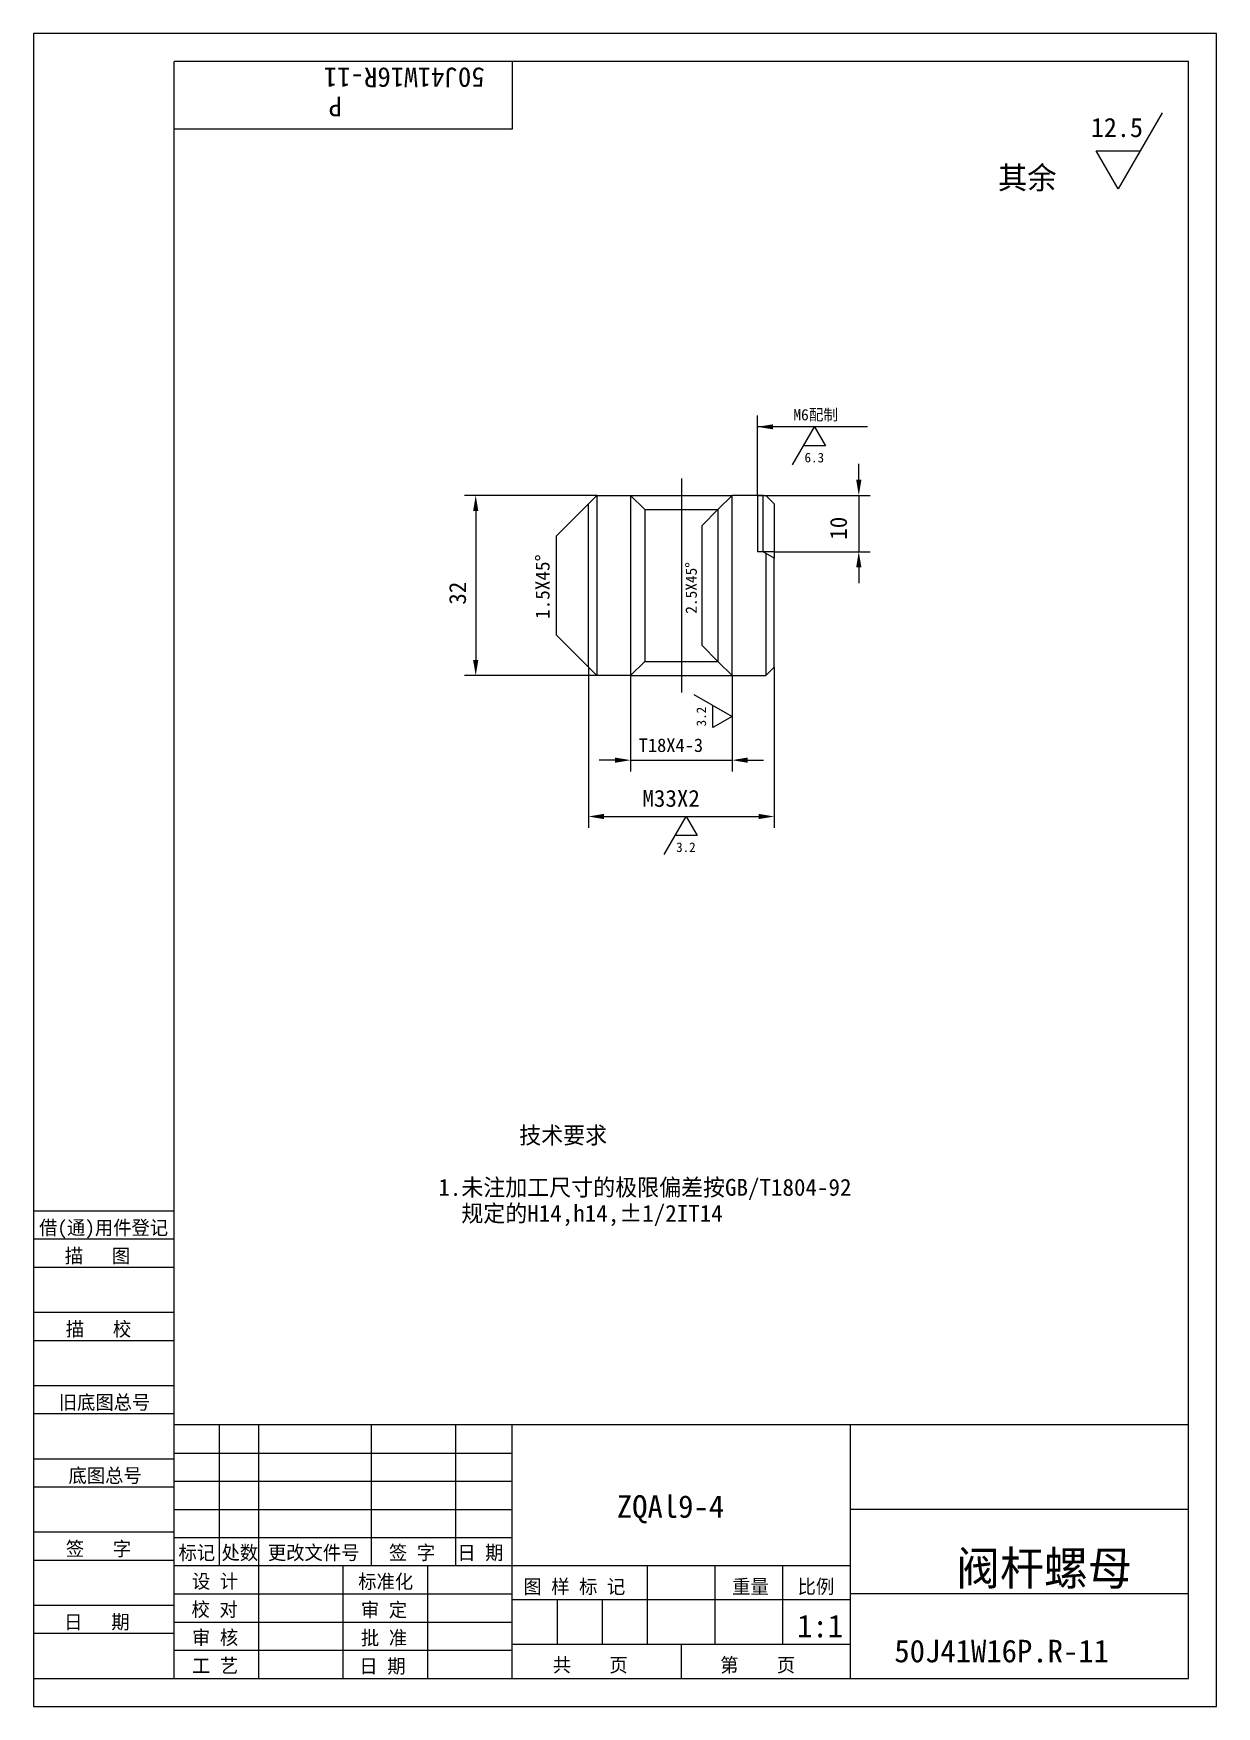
# Model space of a CAD drawing. Header units: metres. Extents: x 0 to 210, y 0 to 297.
import ezdxf

# ---------------------------------------------------------------- set-up
doc = ezdxf.new("R2010")
doc.units = ezdxf.units.M
for name, color, linetype in [('C', 6, 'Continuous'), ('D', 1, 'Continuous'), ('FL', 5, 'Continuous'), ('HA', 5, 'Continuous'), ('T', 7, 'Continuous'), ('TL', 4, 'Continuous')]:
    doc.layers.add(name, color=color, linetype=linetype)

# ---------------------------------------------------------------- blocks, each defined once
blk = doc.blocks.new('TUKUN4')
at = {"layer": 'FL'}
for p, q in [((0, 297), (0, 0)), ((210, 297), (0, 297)), ((210, 0), (210, 297)), ((0, 78), (25, 78)), ((0, 70), (25, 70)), ((0, 65), (25, 65)), ((0, 57), (25, 57)), ((0, 52), (25, 52)), ((33, 25), (33, 50)), ((40, 5), (40, 50)), ((60, 25), (60, 50)), ((75, 25), (75, 50)), ((25, 45), (85, 45)), ((0, 44), (25, 44)), ((0, 39), (25, 39)), ((25, 40), (85, 40)), ((25, 35), (85, 35)), ((0, 31), (25, 31)), ((25, 30), (85, 30)), ((0, 26), (25, 26)), ((70, 5), (70, 25)), ((0, 18), (25, 18)), ((25, 20), (85, 20)), ((25, 15), (85, 15)), ((0, 13), (25, 13)), ((25, 10), (85, 10)), ((0, 0), (210, 0))]:
    blk.add_line(p, q, dxfattribs=at)
at = {"layer": 'TL'}
for p, q in [((25, 5), (25, 292)), ((205, 292), (25, 292)), ((85, 292), (85, 280)), ((205, 5), (205, 292)), ((85, 280), (25, 280)), ((0, 88), (25, 88)), ((0, 83), (25, 83)), ((205, 50), (25, 50)), ((85, 5), (85, 50)), ((145, 5), (145, 50)), ((205, 35), (145, 35)), ((145, 25), (25, 25)), ((55, 5), (55, 25)), ((109, 11), (109, 25)), ((121, 11), (121, 25)), ((133, 11), (133, 25)), ((85, 19), (145, 19)), ((93, 11), (93, 19)), ((101, 11), (101, 19)), ((205, 20), (145, 20)), ((145, 11), (85, 11)), ((115, 5), (115, 11)), ((0, 5), (205, 5))]:
    blk.add_line(p, q, dxfattribs=at)
at = {"layer": 'T'}
for s, p in [('借(通)用件登记', (1, 83.76)), ('描   图', (5.56, 78.76)), ('描   校', (5.74, 65.76)), ('旧底图总号', (4.49, 52.76)), ('底图总号', (6.22, 39.76)), ('签   字', (5.74, 26.76)), ('标记', (25.75, 26.07)), ('处数', (33.38, 26.07)), ('更改文件号', (41.61, 26.07)), ('签 字', (63.1, 26.07)), ('日 期', (75.23, 26.07)), ('设 计', (28.14, 20.99)), ('标准化', (57.65, 20.93)), ('图 样 标 记', (86.95, 20.04)), ('重量', (124.03, 20.04)), ('比例', (135.64, 20.04)), ('校 对', (28.05, 15.99)), ('审 定', (58.13, 15.93)), ('日   期', (5.45, 13.76)), ('审 核', (28.14, 10.99)), ('批 准', (58.13, 10.93)), ('共    页', (92.18, 6.13)), ('第    页', (121.9, 6.13)), ('工 艺', (28.14, 5.99)), ('日 期', (57.84, 5.93))]:
    blk.add_text(s, height=2.5, dxfattribs=at).set_placement(p)

msp = doc.modelspace()

# ---------------------------------------------------------------- linework, layer by layer
at = {"layer": 'C'}
msp.add_lwpolyline([(115, 218), (115, 180)], dxfattribs=at)
at = {"layer": 'D'}
for p, q in [((200.36, 282.91), (192.55, 269.39)), ((188.65, 276.15), (196.45, 276.15)), ((192.55, 269.39), (188.65, 276.15)), ((128.5, 225.73), (128.5, 229.17)), ((128.5, 215), (128.5, 228.2)), ((148.07, 227.17), (128.5, 227.17)), ((134.75, 220.41), (138.65, 227.17)), ((138.65, 227.17), (140.61, 223.79)), ((140.61, 223.79), (136.7, 223.79)), ((146.5, 217.8), (146.5, 220.6)), ((100, 215), (76.5, 215)), ((130, 215), (148.5, 215)), ((146.5, 215), (146.5, 205)), ((78.5, 212.2), (78.5, 185.8)), ((98.5, 213.5), (92.84, 207.84)), ((121.5, 212.5), (118.67, 209.67)), ((118.67, 188.33), (118.67, 209.67)), ((92.84, 190.16), (92.84, 207.84)), ((131.5, 205), (148.5, 205)), ((146.5, 202.2), (146.5, 199.4)), ((98.5, 184.5), (92.84, 190.16)), ((121.5, 185.5), (118.67, 188.33)), ((98.5, 184.5), (98.5, 156)), ((131.5, 184.5), (131.5, 156)), ((100, 183), (76.5, 183)), ((106, 183), (106, 166)), ((124, 183), (124, 166)), ((117.24, 179.67), (124, 175.77)), ((120.62, 173.82), (120.62, 177.72)), ((124, 175.77), (120.62, 173.82)), ((103.2, 168), (100.4, 168)), ((106, 168), (124, 168)), ((126.8, 168), (129.6, 168)), ((101.3, 158), (128.7, 158)), ((111.96, 151.24), (115.86, 158)), ((115.86, 158), (117.81, 154.62)), ((117.81, 154.62), (113.91, 154.62))]:
    msp.add_line(p, q, dxfattribs=at)
for points in [[(131.3, 226.72), (128.5, 227.17), (131.3, 227.62)], [(146.03, 217.8), (146.97, 217.8), (146.5, 215)], [(78.03, 212.2), (78.97, 212.2), (78.5, 215)], [(146.03, 202.2), (146.97, 202.2), (146.5, 205)], [(78.03, 185.8), (78.97, 185.8), (78.5, 183)], [(103.2, 168.47), (103.2, 167.53), (106, 168)], [(126.8, 168.47), (126.8, 167.53), (124, 168)], [(101.3, 158.47), (101.3, 157.53), (98.5, 158)], [(128.7, 158.47), (128.7, 157.53), (131.5, 158)]]:
    msp.add_solid(points, dxfattribs=at)
at = {"layer": 'HA'}
for p, q in [((100, 215), (100, 183)), ((106, 215), (106, 183)), ((124, 183), (124, 215)), ((128.5, 215), (128.5, 205)), ((130, 204.71), (130, 183))]:
    msp.add_line(p, q, dxfattribs=at)
at = {"layer": 'TL'}
for p, q in [((106, 215), (124, 215)), ((108.5, 212.5), (121.5, 212.5)), ((108.5, 185.5), (121.5, 185.5)), ((106, 183), (124, 183))]:
    msp.add_line(p, q, dxfattribs=at)
msp.add_lwpolyline([(106, 183), (100, 183), (98.5, 184.5), (98.5, 213.5), (100, 215), (106, 215), (108.5, 212.5), (108.5, 185.5)], close=True, dxfattribs=at)
for points in [[(124, 215), (121.5, 212.5), (121.5, 185.5), (124, 183), (130, 183), (131.5, 184.5), (131.5, 203.85), (129.5, 205), (129.5, 215), (124, 215)], [(128.5, 215), (130, 215), (131.5, 213.5), (131.5, 203.85)], [(131.5, 205), (128.5, 205)]]:
    msp.add_lwpolyline(points, dxfattribs=at)

# ---------------------------------------------------------------- block references
at = {"layer": 'D'}
msp.add_blockref('TUKUN4', (0, 0), dxfattribs=at)

# ---------------------------------------------------------------- texts
for s, height, rotation, p in [('50J41W16R-11', 3.5, 180, (80.1, 290.93)), ('P', 3.5, 180, (54.78, 285.76)), ('10', 3, 90, (144.39, 207.13)), ('1.5X45%%d', 2.5, 90, (91.61, 193.07)), ('2.5X45%%d', 2, 90, (117.75, 193.99)), ('32', 3, 90, (76.77, 195.59)), ('3.2', 1.7, 90, (119.39, 173.99))]:
    msp.add_text(s, height=height, rotation=rotation, dxfattribs=at).set_placement(p)
for s, height, p in [('12.5', 3.4, (187.69, 278.61)), ('其余', 4, (171.21, 269.39)), ('M6配制', 2, (134.89, 228.32)), ('6.3', 1.7, (136.87, 220.86)), ('T18X4-3', 2.4, (107.43, 169.45)), ('M33X2', 3, (108.09, 159.72)), ('3.2', 1.7, (114.08, 151.69)), ('技术要求', 3, (86.22, 99.91)), ('1.未注加工尺寸的极限偏差按GB/T1804-92          ', 3, (71.87, 90.67)), ('  规定的H14,h14,%%P1/2IT14', 3, (71.87, 86.05)), ('ZQAl9-4', 4, (103.55, 33.51)), ('阀杆螺母', 6, (163.76, 21.56)), ('1:1', 4, (135.56, 12.29)), ('50J41W16P.R-11', 4, (152.81, 7.85))]:
    msp.add_text(s, height=height, dxfattribs=at).set_placement(p)

doc.saveas('drawing.dxf')
